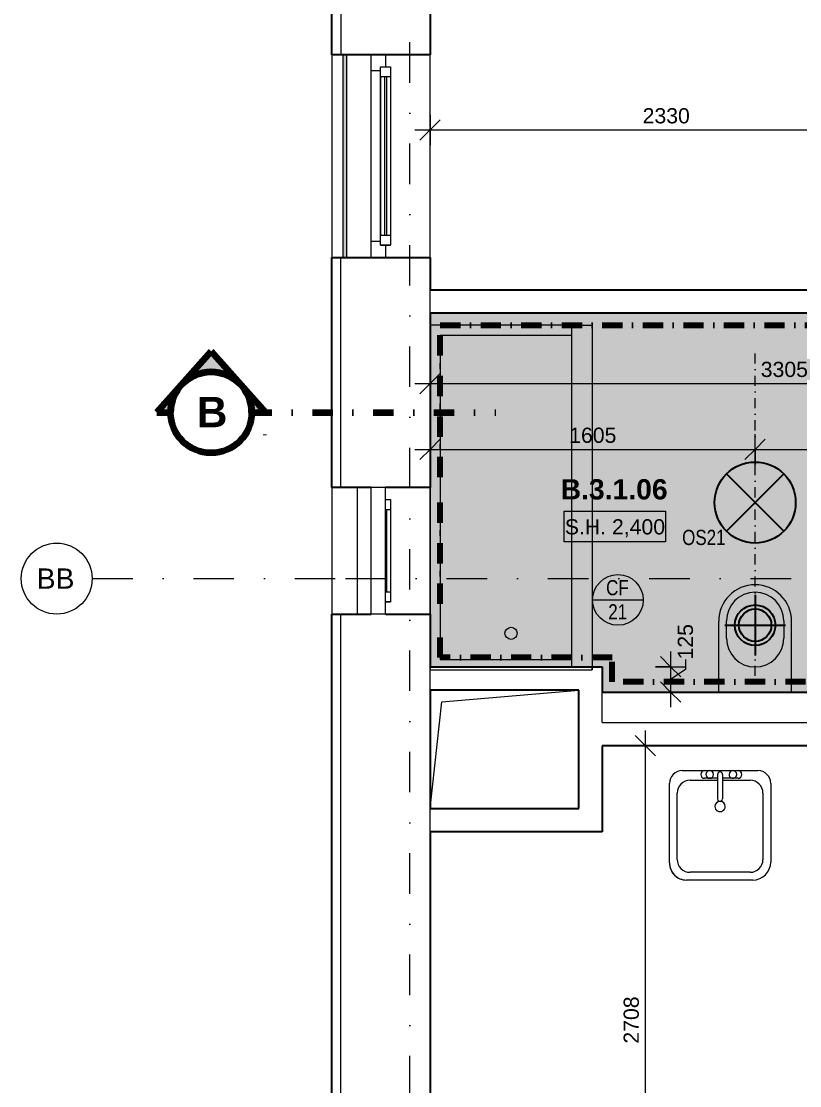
# Model space of a CAD drawing. Header units: millimetres. Extents: x -8397 to 42027, y -1655 to 57416.
# Drawn here: x -8397 to -4554, y 48301 to 53552 of the extents above; entities that cross this region are included whole.
import ezdxf

# ---------------------------------------------------------------- set-up
doc = ezdxf.new("R2010")
doc.units = ezdxf.units.MM
for name, pattern in [('ABMV_DashDot_2_2mm-S0_6mm', [110, 50, -30, 0, -30]), ('HA_DashDot_10mm-S3mm', [500, 200, -150, 0, -150]), ('HA_DashDot_4mm-S1mm', [200, 100, -50, 0, -50]), ('HA_DashDot_6mm-S2mm', [300, 100, -100, 0, -100])]:
    doc.linetypes.add(name, pattern=pattern)
for name, color, linetype, lineweight in [('-UNDERLAY_A-FLOR-HRAL-OTLN', 9, 'Continuous', 9), ('-UNDERLAY_I-WALL-____-OTLN', 9, 'Continuous', 9), ('-UNDERLAY_P-SANR-FIXT-OTLN', 9, 'Continuous', 9), ('A-____-____-DIMS', 9, 'Continuous', 5), ('A-____-____-DIMS-50', 9, 'Continuous', 5), ('A-AREA-____-IDEN', 9, 'Continuous', 9), ('A-CLNG-____-IDEN', 9, 'Continuous', 9), ('A-CLNG-____-PATT', 9, 'Continuous', 9), ('A-DETL-____-OTLN', 9, 'Continuous', 25), ('A-DETL-GENF-OTLN', 9, 'Continuous', 9), ('A-FLOR-____-OTLN', 9, 'Continuous', 9), ('A-GENM-____-OTLN', 9, 'Continuous', 9), ('A-GLAZ-____-MCUT', 9, 'Continuous', 5), ('A-GLAZ-____-OTLN', 9, 'Continuous', 5), ('A-WALL-____-MCUT', 9, 'Continuous', 25), ('A-WALL-____-OTLN', 9, 'Continuous', 9), ('E-LITE-EQPM-IDEN', 9, 'Continuous', 9), ('E-LITE-EQPM-OTLN', 9, 'Continuous', 9), ('G-____-____-DIMS', 9, 'Continuous', 5), ('G-____-____-SYMB', 9, 'Continuous', 5), ('I-WALL-____-MCUT', 9, 'Continuous', 25), ('M-HVAC-CDFF-OTLN', 9, 'Continuous', 9), ('S-GRID-____-IDEN', 9, 'Continuous', 9), ('S-GRID-____-OTLN', 9, 'Continuous', 5)]:
    doc.layers.add(name, color=color, linetype=linetype, lineweight=lineweight)
doc.styles.add('Arial', font='arial.ttf', dxfattribs={"height": 100})
doc.styles.add('Arial_1', font='arial.ttf', dxfattribs={"height": 75})
doc.styles.add('Arial_2', font='arial.ttf', dxfattribs={"width": 0.8, "height": 75})
doc.styles.add('Arial_3', font='arial.ttf', dxfattribs={"height": 50})
doc.styles.add('Arial_B', font='arialbd.ttf', dxfattribs={"height": 100})
doc.styles.add('Arial_B_1', font='arialbd.ttf', dxfattribs={"height": 150})
doc.dimstyles.new('Inner_Dimensions', dxfattribs={"dimscale": 304.8, "dimtxt": 76.519455, "dimasz": 0.328084, "dimexe": 0.246063, "dimexo": 0.0625, "dimgap": 0.032808, "dimtad": 1, "dimdec": 0, "dimzin": 0, "dimdsep": 46, "dimtxsty": 'Arial_1', "dimblk1": 'OBLIQUE', "dimblk2": 'OBLIQUE', "dimsah": 1, "dimcen": 0.09, "dimdle": 0.246063, "dimazin": 0, "dimtfac": 1, "dimtdec": 4, "dimtix": 1, "dimtmove": 0, "dimatfit": 3, "dimfxl": 0.246063, "dimfxlon": 1, "dimtvp": 1, "dimtolj": 1, "dimtzin": 0, "dimlwd": 9, "dimlwe": 9, "dimarcsym": 2})
doc.dimstyles.new('Inner_Dimensions_1', dxfattribs={"dimscale": 304.8, "dimtxt": 76.519455, "dimasz": 0.328084, "dimexe": 0.246063, "dimexo": 0.0625, "dimgap": 0.032808, "dimtad": 1, "dimdec": 0, "dimzin": 0, "dimdsep": 46, "dimtxsty": 'Arial_1', "dimblk1": 'OBLIQUE', "dimblk2": 'OBLIQUE', "dimsah": 1, "dimcen": 0.09, "dimdle": 0.246063, "dimazin": 0, "dimtfac": 1, "dimtdec": 4, "dimtix": 1, "dimtmove": 2, "dimatfit": 3, "dimfxl": 0.246063, "dimfxlon": 1, "dimtvp": 1, "dimtolj": 1, "dimtzin": 0, "dimlwd": 9, "dimlwe": 9, "dimarcsym": 2})
doc.dimstyles.new('Inner_Dimensions_2', dxfattribs={"dimscale": 304.8, "dimtxt": 76.519455, "dimasz": 0.328084, "dimexe": 0.246063, "dimexo": 0.0625, "dimgap": 0.032808, "dimtad": 1, "dimdec": 0, "dimzin": 0, "dimdsep": 46, "dimtxsty": 'Arial_1', "dimblk1": 'OBLIQUE', "dimblk2": 'OBLIQUE', "dimsah": 1, "dimcen": 0.09, "dimdle": 0.246063, "dimazin": 0, "dimtfac": 1, "dimtdec": 4, "dimtix": 1, "dimtmove": 1, "dimatfit": 3, "dimfxl": 0.246063, "dimfxlon": 1, "dimtvp": 1, "dimtolj": 1, "dimtzin": 0, "dimlwd": 9, "dimlwe": 9, "dimarcsym": 2})

# ---------------------------------------------------------------- blocks, each defined once
blk = doc.blocks.new('Skříňka se dřezem_ pravoúhlá - 500 x 440mm-1455099-DPS_B - 3NP')
at = {"layer": '-UNDERLAY_P-SANR-FIXT-OTLN', "color": 254}
for p, q in [((-145.4, 359.9), (181.3, 359.9)), ((-145.4, 359.9), (181.3, 359.9)), ((-132.7, 321.8), (164.1, 321.8)), ((-234.3, -116.6), (-234.3, 271)), ((-234.3, -116.6), (-234.3, 271)), ((265.7, 275.5), (265.7, -116.6)), ((265.7, 275.5), (265.7, -116.6)), ((-196.2, -69), (-196.2, 258.3)), ((227.6, 258.3), (227.6, -69)), ((3, -160.7), (3, -40.4)), ((28.4, -160.7), (28.4, -40.4)), ((3, -132.5), (-132.7, -132.5)), ((-73.2, -142), (3, -142)), ((164.1, -132.5), (28.4, -132.5)), ((28.4, -142), (91.9, -142)), ((202.2, -180.1), (-170.8, -180.1)), ((202.2, -180.1), (-170.8, -180.1)), ((91.9, -180.1), (-73.2, -180.1))]:
    blk.add_line(p, q, dxfattribs=at)
for centre, radius, start, end in [((-145.4, 271), 88.9, 90, 180), ((-145.4, 271), 88.9, 90, 180), ((-132.7, 258.3), 63.5, 90, 180), ((164.1, 258.3), 63.5, 360, 90), ((181.3, 275.5), 84.4, 0, 90), ((181.3, 275.5), 84.4, 360, 90), ((15.7, -3.2), 25.4, 360, 180), ((15.7, -3.2), 25.4, 180, 0), ((15.7, -40.4), 12.7, 360, 180), ((-132.7, -69), 63.5, 180, 270), ((164.1, -69), 63.5, 270, 360), ((-170.8, -116.6), 63.5, 180, 270), ((-170.8, -116.6), 63.5, 180, 270), ((-73.2, -161.1), 19, 90, 270), ((-47.8, -161.1), 19, 360, 180), ((66.5, -161.1), 19, 0, 180), ((91.9, -161.1), 19, 270, 90), ((202.2, -116.6), 63.5, 270, 0), ((202.2, -116.6), 63.5, 270, 0), ((-47.8, -161.1), 19, 180, 0), ((15.7, -160.7), 12.7, 180, 0), ((66.5, -161.1), 19, 180, 0)]:
    blk.add_arc(centre, radius, start, end, dxfattribs=at)
blk = doc.blocks.new('ABMV_Bathtub_Generic - 800_1700-1426710-DPS_B - 3NP')
at = {"layer": '-UNDERLAY_P-SANR-FIXT-OTLN', "color": 254}
for p, q in [((800, 0), (0, 0)), ((0, 0), (0, -15)), ((800, 0), (0, 0)), ((0, -15), (0, 0)), ((800, -1700), (800, 0)), ((800, -1700), (800, 0)), ((750, -50), (100, -50)), ((750, -50), (100, -50)), ((750, -1650), (750, -50)), ((750, -1650), (750, -50)), ((100, -1650), (750, -1650)), ((100, -1650), (750, -1650)), ((100, -1700), (800, -1700)), ((100, -1700), (800, -1700))]:
    blk.add_line(p, q, dxfattribs=at)
blk.add_circle((400, -180), 30, dxfattribs=at)
blk = doc.blocks.new('ABMV_Toilet_WallHung - Default-1991238-DPS_B - 3NP')
at = {"layer": '-UNDERLAY_P-SANR-FIXT-OTLN', "color": 254}
for p, q in [((-55, -75), (-55, -424.6)), ((305, -75), (305, -424.6)), ((-16.3, -426.2), (-16.3, -340.3)), ((266.3, -340.3), (266.3, -426.2))]:
    blk.add_line(p, q, dxfattribs=at)
for centre, radius, start, end in [((125, -340.3), 141.3, 0, 180), ((125, -424.6), 180, 180, 360), ((125, -426.2), 141.3, 180, 0)]:
    blk.add_arc(centre, radius, start, end, dxfattribs=at)
blk = doc.blocks.new('Railing - Railing-1637534-DPS_B - 3NP')
at = {"layer": '-UNDERLAY_A-FLOR-HRAL-OTLN'}
blk.add_hatch(color=256, dxfattribs=at).paths.add_polyline_path([(-6789.3, 52387.7), (-6789.3, 53387.7), (-6809.3, 53387.7), (-6809.3, 52387.7)])
for p, q in [((-6809.3, 53387.7), (-6789.3, 53387.7)), ((-6809.3, 53387.7), (-6809.3, 52387.7)), ((-6789.3, 52387.7), (-6789.3, 53387.7)), ((-6789.3, 52387.7), (-6809.3, 52387.7))]:
    blk.add_line(p, q, dxfattribs=at)
blk = doc.blocks.new('HA_WD_SinglePanel - 625x1000-1670806-DPS_B - 3NP')
at = {"layer": 'A-GLAZ-____-MCUT'}
for p, q in [((-252.5, -25), (-252.5, 0)), ((-202.5, 0), (-202.5, -25)), ((202.5, -25), (202.5, 0)), ((252.5, 0), (252.5, -25)), ((-202.5, -25), (-252.5, -25)), ((202.5, -5), (-202.5, -5)), ((252.5, -25), (202.5, -25))]:
    blk.add_line(p, q, dxfattribs=at)
at = {"layer": 'A-GLAZ-____-OTLN'}
for p, q in [((-312.5, 0), (-312.5, 70)), ((-312.5, 70), (312.5, 70)), ((312.5, 0), (312.5, 70)), ((-312.5, 0), (312.5, 0)), ((-252.5, 0), (-252.5, -25)), ((252.5, 0), (252.5, -25)), ((252.5, -25), (-252.5, -25)), ((202.5, -25), (-202.5, -25))]:
    blk.add_line(p, q, dxfattribs=at)
blk = doc.blocks.new('HA_WD_SinglePanel - 1000x2100-1670819-DPS_B - 3NP')
at = {"layer": 'A-GLAZ-____-MCUT'}
for p, q in [((-500, 70), (-420, 70)), ((-420, 70), (-420, 25)), ((420, 25), (420, 70)), ((420, 70), (500, 70)), ((-440, 0), (-500, 0)), ((-440, -25), (-440, 25)), ((-440, 25), (-390, 25)), ((-390, 25), (-390, -25)), ((390, 5), (-390, 5)), ((390, -25), (390, 25)), ((390, 25), (440, 25)), ((440, 25), (440, -25)), ((500, 0), (440, 0)), ((-390, -25), (-440, -25)), ((390, -5), (-390, -5)), ((440, -25), (390, -25))]:
    blk.add_line(p, q, dxfattribs=at)
at = {"layer": 'A-GLAZ-____-OTLN'}
for p, q in [((-420, 70), (420, 70)), ((-440, 25), (-440, -25)), ((-440, 25), (440, 25)), ((390, 25), (-390, 25)), ((440, 25), (440, -25)), ((440, -25), (-440, -25)), ((390, -25), (-390, -25))]:
    blk.add_line(p, q, dxfattribs=at)
blk = doc.blocks.new('HA_LF_GenericSymbol - OS21_koupelny-1994274-DPS_B - 3NP')
at = {"layer": 'E-LITE-EQPM-OTLN', "color": 11, "lineweight": 25}
for p, q in [((141.4, 141.4), (-141.4, -141.4)), ((-141.4, 141.4), (141.4, -141.4))]:
    blk.add_line(p, q, dxfattribs=at)
blk.add_circle((0, 0), 200, dxfattribs=at)
blk = doc.blocks.new('HA_GM_Tiling_LineBased - Generic Tiles-1704425-DPS_B - 3NP')
at = {"layer": 'A-GENM-____-OTLN', "linetype": 'HA_DashDot_4mm-S1mm', "lineweight": 80}
blk.add_line((50, -50), (2405, -50), dxfattribs=at)
blk = doc.blocks.new('HA_GM_Tiling_LineBased - Generic Tiles-2045705-DPS_B - 3NP')
at = {"layer": 'A-GENM-____-OTLN', "linetype": 'HA_DashDot_4mm-S1mm', "lineweight": 80}
blk.add_line((50, -50), (170, -50), dxfattribs=at)
blk = doc.blocks.new('HA_GM_Tiling_LineBased - Generic Tiles-1704438-DPS_B - 3NP')
at = {"layer": 'A-GENM-____-OTLN', "linetype": 'HA_DashDot_4mm-S1mm', "lineweight": 80}
blk.add_line((-50, -50), (800, -50), dxfattribs=at)
blk = doc.blocks.new('HA_GM_Tiling_LineBased - Generic Tiles-2027164-DPS_B - 3NP')
at = {"layer": 'A-GENM-____-OTLN', "linetype": 'HA_DashDot_4mm-S1mm', "lineweight": 80}
blk.add_line((50, -50), (215, -50), dxfattribs=at)
blk = doc.blocks.new('HA_GM_Tiling_LineBased - Generic Tiles-1696968-DPS_B - 3NP')
at = {"layer": 'A-GENM-____-OTLN', "linetype": 'HA_DashDot_4mm-S1mm', "lineweight": 80}
blk.add_line((50, -50), (575, -50), dxfattribs=at)
blk = doc.blocks.new('HA_GM_Tiling_LineBased - Generic Tiles-1695921-DPS_B - 3NP')
at = {"layer": 'A-GENM-____-OTLN', "linetype": 'HA_DashDot_4mm-S1mm', "lineweight": 80}
blk.add_line((50, -50), (800, -50), dxfattribs=at)
blk = doc.blocks.new('HA_GM_Tiling_LineBased - Generic Tiles-1704434-DPS_B - 3NP')
at = {"layer": 'A-GENM-____-OTLN', "linetype": 'HA_DashDot_4mm-S1mm', "lineweight": 80}
blk.add_line((50, -50), (3255, -50), dxfattribs=at)
blk = doc.blocks.new('HA_GM_Shaft_Rectangle - Default-2031577-DPS_B - 3NP')
at = {"layer": 'A-DETL-GENF-OTLN'}
for p, q in [((58.5, -58.5), (735, 0)), ((0, -585), (58.5, -58.5))]:
    blk.add_line(p, q, dxfattribs=at)
at = {"layer": 'A-GENM-____-OTLN'}
for p, q in [((0, -585), (0, 0)), ((0, 0), (735, 0)), ((735, 0), (735, -585)), ((735, -585), (0, -585))]:
    blk.add_line(p, q, dxfattribs=at)
blk = doc.blocks.new('HA_VZT_GenericSymbol - Default-1980824-DPS_B - 3NP')
at = {"layer": 'M-HVAC-CDFF-OTLN', "color": 92, "lineweight": 25}
for p, q in [((0, 150), (0, -150)), ((-150, 0), (150, 0))]:
    blk.add_line(p, q, dxfattribs=at)
for radius in [100, 80]:
    blk.add_circle((0, 0), radius, dxfattribs=at)
blk = doc.blocks.new('VĚNEC OSA B1 - VĚNEC OSA B1-2159149-DPS_B - 3NP')
at = {"layer": 'A-FLOR-____-OTLN'}
for p, q in [((-6379.3, 52387.7), (-6379.3, 53387.7)), ((-6739.3, 51252.7), (-6739.3, 50627.7)), ((-6379.3, 50627.7), (-6379.3, 51252.7))]:
    blk.add_line(p, q, dxfattribs=at)
blk = doc.blocks.new('Grid - Radius 3_5mm-353793-DPS_B - 3NP')
at = {"layer": 'S-GRID-____-IDEN'}
blk.add_circle((0, 0), 3.5, dxfattribs=at)
blk = doc.blocks.new('DIMBLOCK3-DPS_B - 3NP')
at = {"layer": 'A-____-____-DIMS-50', "lineweight": 9}
for p, q in [((-6379.3, 51515.2), (-6379.3, 51365.2)), ((-6379.3, 51440.2), (-6379.3, 51515.2)), ((-6379.3, 51440.2), (-6329.3, 51490.2)), ((-4774.3, 51365.2), (-4774.3, 51515.2)), ((-4774.3, 51440.2), (-4724.3, 51490.2)), ((-6454.3, 51440.2), (-4774.3, 51440.2)), ((-6379.3, 51440.2), (-6429.3, 51390.2)), ((-4774.3, 51440.2), (-4824.3, 51390.2)), ((-4774.3, 51440.2), (-4774.3, 51365.2))]:
    blk.add_line(p, q, dxfattribs=at)
at = {"layer": 'A-____-____-DIMS-50', "color": 0, "lineweight": 9, "insert": (-5692.2, 51547.5), "char_height": 75, "width": 276.883, "attachment_point": 1, "line_spacing_factor": 0.941778, "style": 'Arial_1'}
blk.add_mtext('1605', dxfattribs=at)
blk = doc.blocks.new('_Oblique')
at = {"color": 0, "linetype": 'ByBlock', "lineweight": -2}
blk.add_line((-0.5, -0.5), (0.5, 0.5), dxfattribs=at)
blk = doc.blocks.new('DIMBLOCK4-DPS_B - 3NP')
at = {"layer": 'A-____-____-DIMS-50', "lineweight": 9}
for p, q in [((-4774.3, 51365.2), (-4774.3, 51515.2)), ((-4774.3, 51440.2), (-4724.3, 51490.2)), ((-3074.3, 51515.2), (-3074.3, 51365.2)), ((-3074.3, 51440.2), (-3074.3, 51515.2)), ((-3074.3, 51440.2), (-3024.3, 51490.2)), ((-4774.3, 51440.2), (-4824.3, 51390.2)), ((-4774.3, 51440.2), (-2999.3, 51440.2)), ((-4774.3, 51440.2), (-4774.3, 51365.2)), ((-3074.3, 51440.2), (-3124.3, 51390.2))]:
    blk.add_line(p, q, dxfattribs=at)
at = {"layer": 'A-____-____-DIMS-50', "color": 0, "lineweight": 9, "insert": (-4039.7, 51547.5), "char_height": 75, "width": 276.883, "attachment_point": 1, "line_spacing_factor": 0.941778, "style": 'Arial_1'}
blk.add_mtext('1700', dxfattribs=at)
blk = doc.blocks.new('DIMBLOCK12-DPS_B - 3NP')
at = {"layer": 'A-____-____-DIMS-50', "lineweight": 9}
for p, q in [((-5316.1, 47194.3), (-5316.1, 50052.7)), ((-5316.1, 49977.7), (-5366.1, 50027.7)), ((-5391.1, 49977.7), (-5241.1, 49977.7)), ((-5316.1, 49977.7), (-5391.1, 49977.7)), ((-5316.1, 49977.7), (-5266.1, 49927.7)), ((-5241.1, 47269.3), (-5391.1, 47269.3)), ((-5316.1, 47269.3), (-5366.1, 47319.3)), ((-5316.1, 47269.3), (-5266.1, 47219.3)), ((-5316.1, 47269.3), (-5241.1, 47269.3))]:
    blk.add_line(p, q, dxfattribs=at)
at = {"layer": 'A-____-____-DIMS-50', "color": 0, "lineweight": 9, "insert": (-5423.5, 48508.1), "char_height": 75, "width": 276.883, "attachment_point": 1, "rotation": 90, "line_spacing_factor": 0.941778, "style": 'Arial_1'}
blk.add_mtext('2708', dxfattribs=at)
blk = doc.blocks.new('DIMBLOCK49-DPS_B - 3NP')
at = {"layer": 'A-____-____-DIMS-50', "lineweight": 9}
for p, q in [((-6379.3, 53091.4), (-6379.3, 52941.4)), ((-6379.3, 53016.4), (-6379.3, 53091.4)), ((-6379.3, 53016.4), (-6329.3, 53066.4)), ((-4049.3, 53091.4), (-4049.3, 52941.4)), ((-4049.3, 53016.4), (-4049.3, 53091.4)), ((-4049.3, 53016.4), (-3999.3, 53066.4)), ((-6454.3, 53016.4), (-4049.3, 53016.4)), ((-6379.3, 53016.4), (-6429.3, 52966.4)), ((-4049.3, 53016.4), (-4099.3, 52966.4))]:
    blk.add_line(p, q, dxfattribs=at)
at = {"layer": 'A-____-____-DIMS-50', "color": 0, "lineweight": 9, "insert": (-5329.7, 53123.8), "char_height": 75, "width": 276.883, "attachment_point": 1, "line_spacing_factor": 0.941778, "style": 'Arial_1'}
blk.add_mtext('2330', dxfattribs=at)
blk = doc.blocks.new('Section - With Sheet Number-366786-DPS_B - 3NP')
at = {"layer": 'G-____-____-SYMB'}
h = blk.add_hatch(color=256, dxfattribs=at)
edge = h.paths.add_edge_path()
edge.add_line((1.37, 0), (0, 0))
edge.add_arc((-4, 0), 4, 0, 180)
edge.add_line((-8, 0), (-9.37, 0))
edge.add_line((-9.37, 0), (-4, 6))
edge.add_line((-4, 6), (1.37, 0))
at = {"layer": 'G-____-____-SYMB', "lineweight": 100}
for p, q in [((-4, 6), (-9.37, 0)), ((1.37, 0), (-4, 6)), ((-9.37, 0), (-8, 0)), ((0, 0), (1.37, 0))]:
    blk.add_line(p, q, dxfattribs=at)
blk.add_circle((-4, 0), 4, dxfattribs=at)
blk.add_arc((-4, 0), 4, 0, 180, dxfattribs=at)
blk = doc.blocks.new('Spot Elevations - Generic-448778-DPS_B - 3NP')
at = {"layer": 'G-____-____-DIMS', "lineweight": 9}
for p, q in [((-5, 0), (-5, 3)), ((-5, 3), (5, 3)), ((5, 3), (5, 0)), ((5, 0), (-5, 0))]:
    blk.add_line(p, q, dxfattribs=at)
blk = doc.blocks.new('HA_Tag_Ceiling - Group _ Type Mark-1728985-DPS_B - 3NP')
at = {"layer": 'A-CLNG-____-IDEN'}
blk.add_line((-2.5, 0), (2.5, 0), dxfattribs=at)
blk.add_circle((0, 0), 2.5, dxfattribs=at)
blk = doc.blocks.new('DIMBLOCK109-DPS_B - 3NP')
at = {"layer": 'A-____-____-DIMS-50', "lineweight": 9}
for p, q in [((-6379.3, 51840.1), (-6379.3, 51690.1)), ((-6379.3, 51765.1), (-6379.3, 51840.1)), ((-3074.3, 51840.1), (-3074.3, 51690.1)), ((-3074.3, 51765.1), (-3074.3, 51840.1)), ((-6379.3, 51765.1), (-6329.3, 51815.1)), ((-3074.3, 51765.1), (-3024.3, 51815.1)), ((-6454.3, 51765.1), (-2999.3, 51765.1)), ((-6379.3, 51765.1), (-6429.3, 51715.1)), ((-3074.3, 51765.1), (-3124.3, 51715.1))]:
    blk.add_line(p, q, dxfattribs=at)
at = {"layer": 'A-____-____-DIMS-50', "color": 0, "lineweight": 9, "insert": (-4746.6, 51872.4), "char_height": 75, "width": 276.883, "attachment_point": 1, "line_spacing_factor": 0.941778, "style": 'Arial_1'}
blk.add_mtext('3305', dxfattribs=at)
blk = doc.blocks.new('DIMBLOCK110-DPS_B - 3NP')
at = {"layer": 'A-____-____-DIMS-50', "lineweight": 9}
for p, q in [((-5191.7, 50442.7), (-5191.7, 50167.7)), ((-5266.7, 50367.7), (-5116.7, 50367.7)), ((-5191.7, 50367.7), (-5266.7, 50367.7)), ((-5191.7, 50367.7), (-5241.7, 50417.7)), ((-5191.7, 50367.7), (-5141.7, 50317.7)), ((-5117.7, 50403.7), (-5117.7, 50353.7)), ((-5117.7, 50353.7), (-5191.7, 50305.2)), ((-5191.7, 50242.7), (-5241.7, 50292.7)), ((-5116.7, 50242.7), (-5266.7, 50242.7)), ((-5191.7, 50242.7), (-5141.7, 50192.7)), ((-5191.7, 50242.7), (-5116.7, 50242.7))]:
    blk.add_line(p, q, dxfattribs=at)
at = {"layer": 'A-____-____-DIMS-50', "color": 0, "lineweight": 9, "insert": (-5156.2, 50403.7), "char_height": 75, "width": 207.662, "attachment_point": 1, "rotation": 90, "line_spacing_factor": 0.941778, "style": 'Arial_1'}
blk.add_mtext('125', dxfattribs=at)

msp = doc.modelspace()

# ---------------------------------------------------------------- hatches: boundary and pattern name
at = {"layer": 'A-CLNG-____-PATT'}
msp.add_hatch(color=256, dxfattribs=at).paths.add_polyline_path([(-5529.3, 50242.7), (-3074.3, 50242.7), (-3074.3, 52112.7), (-4097.3, 52112.7), (-4097.3, 52110.2), (-4161.3, 52110.2), (-4161.3, 52112.7), (-6379.3, 52112.7), (-6379.3, 50367.7), (-5529.3, 50367.7), (-5529.3, 50252.7)])

# ---------------------------------------------------------------- linework, layer by layer
at = {"layer": '-UNDERLAY_I-WALL-____-OTLN'}
for p, q in [((-5679.3, 50367.7), (-5679.3, 52052.7)), ((-5679.3, 52052.7), (-5579.3, 52052.7)), ((-5579.3, 52052.7), (-5579.3, 50367.7))]:
    msp.add_line(p, q, dxfattribs=at)
at = {"layer": 'A-DETL-____-OTLN', "linetype": 'ABMV_DashDot_2_2mm-S0_6mm', "lineweight": 5}
msp.add_line((-4774.3, 50322.5), (-4774.3, 51922.5), dxfattribs=at)
at = {"layer": 'A-WALL-____-MCUT'}
for p, q in [((-6864.3, 53387.7), (-6864.3, 55987.7)), ((-6379.3, 55485.2), (-6379.3, 53387.7)), ((-6379.3, 53387.7), (-6864.3, 53387.7)), ((-6864.3, 52387.7), (-6379.3, 52387.7)), ((-6864.3, 51252.7), (-6864.3, 52387.7)), ((-6379.3, 52387.7), (-6379.3, 52227.7)), ((-6379.3, 52112.7), (-6379.3, 51252.7)), ((-6669.3, 51252.7), (-6864.3, 51252.7)), ((-6379.3, 51252.7), (-6599.3, 51252.7)), ((-6864.3, 50627.7), (-6669.3, 50627.7)), ((-6864.3, 47677.7), (-6864.3, 50627.7)), ((-6599.3, 50627.7), (-6379.3, 50627.7)), ((-6379.3, 50627.7), (-6379.3, 50367.7)), ((-6379.3, 50252.7), (-6379.3, 49667.7)), ((-6379.3, 49552.7), (-6379.3, 47677.7))]:
    msp.add_line(p, q, dxfattribs=at)
at = {"layer": 'A-WALL-____-MCUT', "lineweight": 9}
for p, q in [((-6819.3, 55525.3), (-6819.3, 53387.7)), ((-6819.3, 51252.7), (-6819.3, 52387.7)), ((-6379.3, 52112.7), (-6379.3, 52227.7)), ((-6819.3, 47677.7), (-6819.3, 50627.7)), ((-6379.3, 50252.7), (-6379.3, 50367.7)), ((-5529.3, 50092.7), (-5529.3, 50242.7)), ((-5529.3, 50092.7), (-3661.3, 50092.7)), ((-6379.3, 49552.7), (-6379.3, 49667.7))]:
    msp.add_line(p, q, dxfattribs=at)
at = {"layer": 'A-WALL-____-OTLN'}
for p, q in [((-6864.3, 53387.7), (-6864.3, 52387.7)), ((-6379.3, 52387.7), (-6379.3, 53387.7)), ((-6864.3, 51252.7), (-6864.3, 50627.7)), ((-6379.3, 50627.7), (-6379.3, 51252.7))]:
    msp.add_line(p, q, dxfattribs=at)
at = {"layer": 'G-____-____-SYMB', "linetype": 'HA_DashDot_6mm-S2mm', "lineweight": 100}
msp.add_line((-7260, 51622.7), (-6054.5, 51622.7), dxfattribs=at)
at = {"layer": 'I-WALL-____-MCUT'}
for p, q in [((-6379.3, 52227.7), (-4161.3, 52227.7)), ((-4161.3, 52112.7), (-6379.3, 52112.7)), ((-6379.3, 50367.7), (-5529.3, 50367.7)), ((-5529.3, 50367.7), (-5529.3, 50242.7)), ((-5644.3, 50252.7), (-6379.3, 50252.7)), ((-5644.3, 49667.7), (-5644.3, 50252.7)), ((-5529.3, 50242.7), (-3074.3, 50242.7)), ((-5529.3, 49977.7), (-5529.3, 49552.7)), ((-3661.3, 49977.7), (-5529.3, 49977.7)), ((-6379.3, 49667.7), (-5644.3, 49667.7)), ((-5529.3, 49552.7), (-6379.3, 49552.7))]:
    msp.add_line(p, q, dxfattribs=at)
at = {"layer": 'S-GRID-____-OTLN', "linetype": 'HA_DashDot_10mm-S3mm', "lineweight": 9}
for p, q in [((-6479.3, 37745.7), (-6479.3, 55672.9)), ((-8047.3, 50802.7), (-6797.3, 50802.7)), ((-6797.3, 50802.7), (21259.2, 50802.7))]:
    msp.add_line(p, q, dxfattribs=at)

# ---------------------------------------------------------------- block references
at = {"layer": '-UNDERLAY_A-FLOR-HRAL-OTLN'}
msp.add_blockref('Railing - Railing-1637534-DPS_B - 3NP', (0, 0), dxfattribs=at)
at = {"layer": '-UNDERLAY_P-SANR-FIXT-OTLN', "color": 254, "rotation": 180}
for name, p in [('ABMV_Bathtub_Generic - 800_1700-1426710-DPS_B - 3NP', (-5579.3, 50352.7)), ('ABMV_Toilet_WallHung - Default-1991238-DPS_B - 3NP', (-4649.3, 50167.7)), ('Skříňka se dřezem_ pravoúhlá - 500 x 440mm-1455099-DPS_B - 3NP', (-4931.7, 49675.2))]:
    msp.add_blockref(name, p, dxfattribs=at)
at = {"layer": 'A-CLNG-____-IDEN', "xscale": 49.99999999999998, "yscale": 49.99999999999998, "zscale": 49.99999999999998}
msp.add_blockref('HA_Tag_Ceiling - Group _ Type Mark-1728985-DPS_B - 3NP', (-5451.6, 50697.3), dxfattribs=at)
at = {"layer": 'A-FLOR-____-OTLN'}
msp.add_blockref('VĚNEC OSA B1 - VĚNEC OSA B1-2159149-DPS_B - 3NP', (0, 0), dxfattribs=at)
at = {"layer": 'A-GENM-____-OTLN', "linetype": 'HA_DashDot_4mm-S1mm', "lineweight": 80}
for name, p, rotation in [('HA_GM_Tiling_LineBased - Generic Tiles-1695921-DPS_B - 3NP', (-6379.3, 51252.7), 89.99999999999993), ('HA_GM_Tiling_LineBased - Generic Tiles-1696968-DPS_B - 3NP', (-6379.3, 50627.7), 89.9999999999999), ('HA_GM_Tiling_LineBased - Generic Tiles-2027164-DPS_B - 3NP', (-6379.3, 50362.7), 90), ('HA_GM_Tiling_LineBased - Generic Tiles-1704438-DPS_B - 3NP', (-5529.3, 50362.7), 180), ('HA_GM_Tiling_LineBased - Generic Tiles-2045705-DPS_B - 3NP', (-5529.3, 50242.7), 90), ('HA_GM_Tiling_LineBased - Generic Tiles-1704425-DPS_B - 3NP', (-3074.3, 50242.7), 180)]:
    msp.add_blockref(name, p, dxfattribs=dict(at, rotation=rotation))
msp.add_blockref('HA_GM_Tiling_LineBased - Generic Tiles-1704434-DPS_B - 3NP', (-6379.3, 52102.7), dxfattribs=at)
at = {"layer": 'A-GENM-____-OTLN', "lineweight": 5}
msp.add_blockref('HA_GM_Shaft_Rectangle - Default-2031577-DPS_B - 3NP', (-6379.3, 50252.7), dxfattribs=at)
at = {"layer": 'A-GLAZ-____-OTLN', "rotation": 89.9999999999998}
for name, p in [('HA_WD_SinglePanel - 1000x2100-1670819-DPS_B - 3NP', (-6599.3, 52887.7)), ('HA_WD_SinglePanel - 625x1000-1670806-DPS_B - 3NP', (-6599.3, 50940.2))]:
    msp.add_blockref(name, p, dxfattribs=at)
at = {"layer": 'E-LITE-EQPM-OTLN', "color": 11, "lineweight": 25}
msp.add_blockref('HA_LF_GenericSymbol - OS21_koupelny-1994274-DPS_B - 3NP', (-4774.3, 51177.7), dxfattribs=at)
at = {"layer": 'G-____-____-DIMS', "lineweight": 9, "xscale": 49.99999999999998, "yscale": 49.99999999999998, "zscale": 49.99999999999998}
msp.add_blockref('Spot Elevations - Generic-448778-DPS_B - 3NP', (-5467.1, 50984.7), dxfattribs=at)
at = {"layer": 'G-____-____-SYMB', "lineweight": 100, "xscale": 49.99999999999998, "yscale": 49.99999999999998, "zscale": 49.99999999999998}
msp.add_blockref('Section - With Sheet Number-366786-DPS_B - 3NP', (-7260, 51622.7), dxfattribs=at)
at = {"layer": 'M-HVAC-CDFF-OTLN', "color": 92, "lineweight": 25}
msp.add_blockref('HA_VZT_GenericSymbol - Default-1980824-DPS_B - 3NP', (-4774.3, 50572.7), dxfattribs=at)
at = {"layer": 'S-GRID-____-IDEN', "xscale": 49.99999999999998, "yscale": 49.99999999999998, "zscale": 49.99999999999998, "rotation": 269.9999999999996}
msp.add_blockref('Grid - Radius 3_5mm-353793-DPS_B - 3NP', (-8222.3, 50802.7), dxfattribs=at)

# ---------------------------------------------------------------- texts
at = {"layer": 'A-AREA-____-IDEN', "lineweight": 5, "insert": (-5734.4, 51293.2), "char_height": 100, "width": 653.375, "attachment_point": 1, "style": 'Arial_B'}
msp.add_mtext('B.3.1.06', dxfattribs=at)
at = {"layer": 'A-CLNG-____-IDEN', "lineweight": 5, "char_height": 75, "attachment_point": 1, "style": 'Arial_2'}
for s, insert, width in [('CF', (-5510, 50795.4), 137.89), ('21', (-5499.4, 50676.4), 115.443)]:
    msp.add_mtext(s, dxfattribs=dict(at, insert=insert, width=width))
at = {"layer": 'E-LITE-EQPM-IDEN', "lineweight": 5, "insert": (-5134.7, 51043.4), "char_height": 75, "width": 262.953, "attachment_point": 1, "style": 'Arial_2'}
msp.add_mtext('OS21', dxfattribs=at)
at = {"layer": 'G-____-____-DIMS', "lineweight": 9, "insert": (-5713.9, 51095.6), "char_height": 75, "width": 592.246, "attachment_point": 1, "line_spacing_factor": 0.941778, "style": 'Arial_1'}
msp.add_mtext('S.H. 2,400', dxfattribs=at)
at = {"layer": 'G-____-____-SYMB', "attachment_point": 1}
for s, insert, char_height, width, style in [('\\fArial|b1|i0|c0|p34|;B', (-7530.7, 51699.4), 150, 184.388, 'Arial_B_1'), ('-', (-7206.6, 51542.4), 50, 28.059, 'Arial_3')]:
    msp.add_mtext(s, dxfattribs=dict(at, insert=insert, char_height=char_height, width=width, style=style))
at = {"layer": 'S-GRID-____-IDEN', "lineweight": 5, "insert": (-8321.1, 50852.8), "char_height": 100, "width": 232.489, "attachment_point": 1, "style": 'Arial'}
msp.add_mtext('BB', dxfattribs=at)

# ---------------------------------------------------------------- dimensions: what is measured, and where the dimension line sits
at = {"layer": 'A-____-____-DIMS', "lineweight": 9}
for base, p1, p2, override, picture, middle in [((-4049.3, 53016.4), (-6379.3, 53091.4), (-4049.3, 53091.4), {"dimpost": '<>', "dimfxl": 2330}, 'DIMBLOCK49-DPS_B - 3NP', (-5214.3, 53064.8)), ((-4774.3, 51440.2), (-6379.3, 51515.2), (-4774.3, 51365.2), {"dimpost": '<>', "dimfxl": 1611.994107}, 'DIMBLOCK3-DPS_B - 3NP', (-5576.8, 51488.5)), ((-3074.3, 51440.2), (-4774.3, 51365.2), (-3074.3, 51515.2), {"dimpost": '<>', "dimfxl": 1706.604817}, 'DIMBLOCK4-DPS_B - 3NP', (-3924.3, 51488.5))]:
    dim = msp.add_linear_dim(base=base, p1=p1, p2=p2, dimstyle='Inner_Dimensions', override=override, dxfattribs=at)
    dim.commit()
    dim.dimension.update_dxf_attribs({"geometry": picture, "text_midpoint": middle})
dim = msp.add_linear_dim(base=(-3074.3, 51765.1), p1=(-6379.3, 51840.1), p2=(-3074.3, 51840.1), dimstyle='Inner_Dimensions_1', override={"dimpost": '<>', "dimfxl": 3305}, dxfattribs=at)
dim.commit()
dim.dimension.update_dxf_attribs({"geometry": 'DIMBLOCK109-DPS_B - 3NP', "text_midpoint": (-4608.2, 51822.4), "dimtype": 160})
dim = msp.add_linear_dim(base=(-5191.7, 50242.7), p1=(-5266.7, 50367.7), p2=(-5116.7, 50242.7), angle=90, dimstyle='Inner_Dimensions_2', override={"dimpost": '<>', "dimfxl": 195.256242}, dxfattribs=at)
dim.commit()
dim.dimension.update_dxf_attribs({"geometry": 'DIMBLOCK110-DPS_B - 3NP', "text_midpoint": (-5106.2, 50507.5), "dimtype": 160, "text_rotation": 90})
dim = msp.add_linear_dim(base=(-5316.1, 49977.7), p1=(-5241.1, 47269.3), p2=(-5391.1, 49977.7), angle=90, dimstyle='Inner_Dimensions', override={"dimpost": '<>', "dimfxl": 2712.604251}, dxfattribs=at)
dim.commit()
dim.dimension.update_dxf_attribs({"geometry": 'DIMBLOCK12-DPS_B - 3NP', "text_midpoint": (-5364.4, 48623.5)})

doc.saveas('drawing.dxf')
